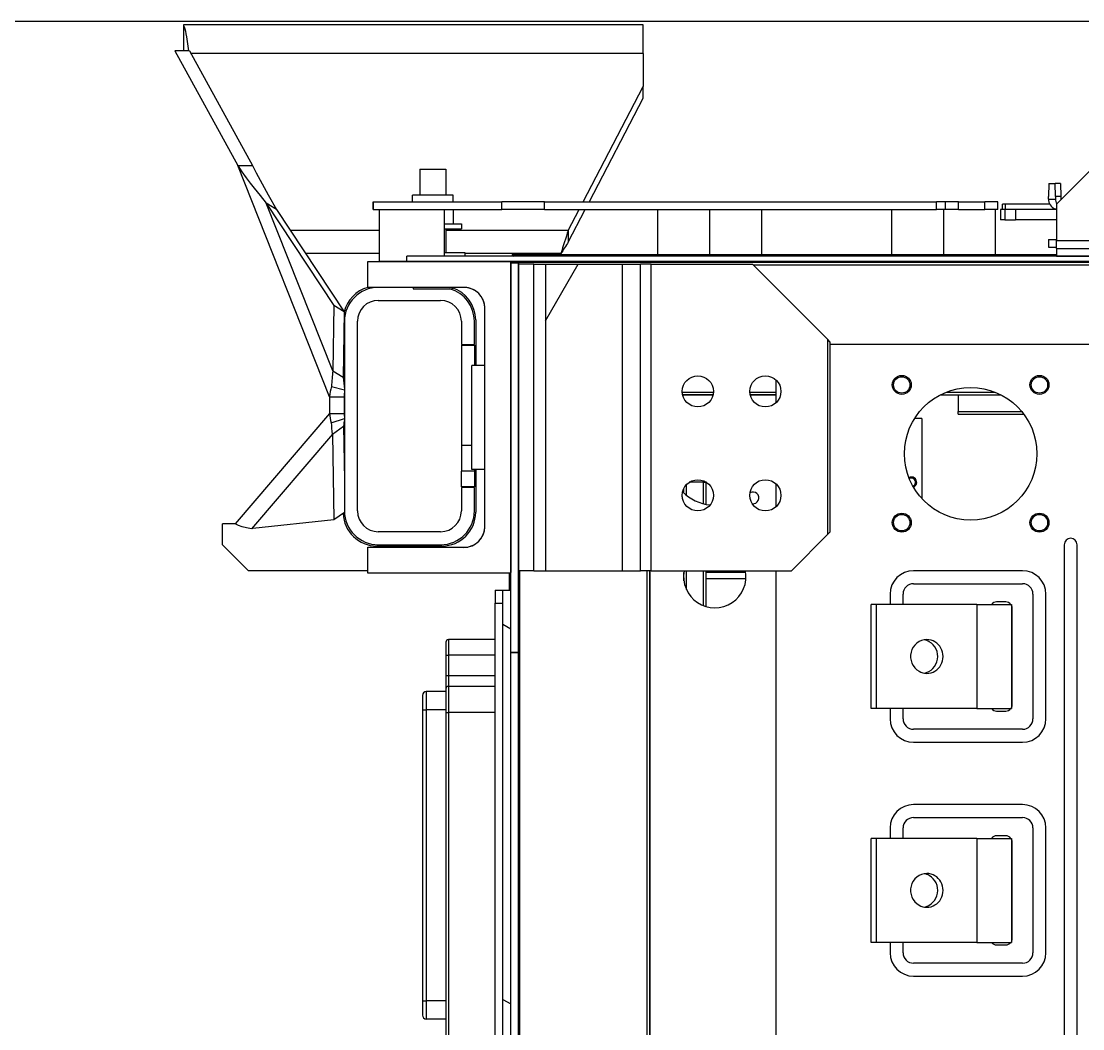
# Model space of a CAD drawing. Extents: x 39751 to 116307, y -36149 to -14965.
# Drawn here: x 101658.3 to 102066.8, y -20787.7 to -20400 of the extents above; entities that cross this region are included whole.
import ezdxf

# ---------------------------------------------------------------- set-up
doc = ezdxf.new("R2010")
doc.units = 0
doc.header["$LTSCALE"] = 1500
doc.layers.add('AM_0', color=7, linetype='Continuous', lineweight=30)

# ---------------------------------------------------------------- blocks, each defined once
blk = doc.blocks.new('A$C5DCE4107')
at = {"color": 7, "ltscale": 0.177}
blk.add_line((180.23, 587.91), (3.23, 587.91), dxfattribs=at)
at = {"color": 7, "ltscale": 0.000177765}
blk.add_line((3.23, 587.91), (3.23, 587.73), dxfattribs=at)
at = {"color": 7, "ltscale": 0.009823}
blk.add_line((3.23, 587.73), (3.23, 577.91), dxfattribs=at)
at = {"color": 7, "ltscale": 0.011045}
blk.add_line((180.23, 576.86), (180.23, 587.91), dxfattribs=at)
at = {"color": 7, "ltscale": 0.005638}
for p, q in [((5.64, 577.91), (0, 577.91)), ((24.14, 533.81), (29.77, 533.81)), ((59.51, 444.84), (65.15, 444.84)), ((59.51, 438.44), (65.15, 438.44))]:
    blk.add_line(p, q, dxfattribs=at)
at = {"color": 7, "ltscale": 0.05027}
for p, q in [((0, 577.91), (24.14, 533.81)), ((5.64, 577.91), (29.77, 533.81))]:
    blk.add_line(p, q, dxfattribs=at)
at = {"color": 7, "ltscale": 0.174025}
blk.add_line((180.23, 576.86), (6.21, 576.86), dxfattribs=at)
at = {"color": 7, "ltscale": 0.01267}
blk.add_line((180.23, 576.86), (180.23, 564.19), dxfattribs=at)
at = {"color": 7, "ltscale": 0.049946}
blk.add_line((157.14, 519.9), (180.23, 564.19), dxfattribs=at)
at = {"color": 7, "ltscale": 0.004478}
for p, q in [((180.23, 559.71), (180.23, 564.19)), ((151.38, 508.86), (151.38, 504.38))]:
    blk.add_line(p, q, dxfattribs=at)
at = {"color": 7, "ltscale": 0.044894}
blk.add_line((159.48, 519.91), (180.23, 559.71), dxfattribs=at)
at = {"color": 7, "ltscale": 0.028284}
blk.add_line((339.23, 518.91), (359.23, 538.91), dxfattribs=at)
at = {"color": 7, "ltscale": 0.095739}
blk.add_line((59.51, 444.84), (24.14, 533.81), dxfattribs=at)
at = {"color": 7, "ltscale": 0.002603}
blk.add_line((94.23, 532.4), (96.84, 532.4), dxfattribs=at)
at = {"color": 7, "ltscale": 0.01}
for p, q in [((94.23, 532.4), (94.23, 522.41)), ((104.23, 532.4), (104.23, 522.41)), ((74.23, 486.91), (74.23, 496.91)), ((74.23, 486.91), (74.23, 496.91)), ((110.23, 426.15), (110.23, 416.16)), ((105.23, 333.41), (105.23, 323.41))]:
    blk.add_line(p, q, dxfattribs=at)
at = {"color": 7, "ltscale": 0.007397}
blk.add_line((96.84, 532.4), (104.23, 532.4), dxfattribs=at)
at = {"color": 7, "ltscale": 0.005001}
for p, q in [((336.28, 526.9), (336.17, 521.91)), ((338.91, 521.91), (338.8, 526.9)), ((340.8, 526.9), (340.91, 521.91))]:
    blk.add_line(p, q, dxfattribs=at)
at = {"color": 7, "ltscale": 0.002518}
blk.add_line((336.28, 526.9), (338.8, 526.9), dxfattribs=at)
at = {"color": 7, "ltscale": 0.001999}
blk.add_line((340.8, 526.9), (338.8, 526.9), dxfattribs=at)
at = {"color": 7, "ltscale": 0.004705}
for p, q in [((39.13, 516.87), (35.13, 519.35)), ((60.78, 454.84), (64.78, 452.36))]:
    blk.add_line(p, q, dxfattribs=at)
at = {"color": 7, "ltscale": 0.069422}
blk.add_line((60.78, 454.84), (35.13, 519.35), dxfattribs=at)
at = {"color": 7, "ltscale": 0.047228}
for p, q in [((35.13, 519.35), (61.15, 479.93)), ((39.13, 516.87), (65.15, 477.46))]:
    blk.add_line(p, q, dxfattribs=at)
at = {"color": 7, "ltscale": 0.049589}
for p, q in [((76.23, 519.9), (125.82, 519.9)), ((76.23, 516.91), (125.82, 516.91))]:
    blk.add_line(p, q, dxfattribs=at)
at = {"color": 7, "ltscale": 0.003}
for p, q in [((76.23, 519.9), (76.23, 516.91)), ((76.23, 516.91), (76.23, 519.9)), ((125.82, 516.91), (125.82, 519.9)), ((142.21, 516.91), (142.21, 519.9)), ((293.12, 516.91), (293.12, 519.9)), ((296.59, 516.91), (296.59, 519.9)), ((301.55, 516.91), (301.55, 519.9)), ((311.73, 516.91), (311.73, 519.9)), ((316.73, 516.91), (316.73, 519.9)), ((336.23, 505.41), (339.23, 505.41)), ((336.23, 505.41), (336.23, 502.41)), ((336.23, 502.41), (339.23, 502.41)), ((339.23, 501.9), (339.23, 498.9)), ((132.23, 496.4), (129.23, 496.4)), ((129.23, 496.4), (132.23, 496.4)), ((126.23, 370.41), (129.23, 370.41)), ((129.23, 346.4), (132.23, 346.4)), ((132.23, 346.4), (129.23, 346.4))]:
    blk.add_line(p, q, dxfattribs=at)
at = {"color": 7, "ltscale": 0.0078}
for p, q in [((99.23, 522.41), (91.43, 522.41)), ((107.03, 522.41), (99.23, 522.41)), ((103.73, 500.4), (111.53, 500.4))]:
    blk.add_line(p, q, dxfattribs=at)
at = {"color": 7, "ltscale": 0.0025}
for p, q in [((91.43, 519.9), (91.43, 522.41)), ((107.03, 519.9), (107.03, 522.41))]:
    blk.add_line(p, q, dxfattribs=at)
at = {"color": 7, "ltscale": 0.009235}
for p, q in [((135.06, 519.9), (125.82, 519.9)), ((135.06, 516.91), (125.82, 516.91))]:
    blk.add_line(p, q, dxfattribs=at)
at = {"color": 7, "ltscale": 0.007148}
for p, q in [((142.21, 519.9), (135.06, 519.9)), ((142.21, 516.91), (135.06, 516.91))]:
    blk.add_line(p, q, dxfattribs=at)
at = {"color": 7, "ltscale": 0.150912}
for p, q in [((142.21, 519.9), (293.12, 519.9)), ((142.21, 516.91), (293.12, 516.91))]:
    blk.add_line(p, q, dxfattribs=at)
at = {"color": 7, "ltscale": 0.002691}
for p, q in [((295.81, 519.9), (293.12, 519.9)), ((295.81, 516.91), (293.12, 516.91))]:
    blk.add_line(p, q, dxfattribs=at)
at = {"color": 7, "ltscale": 0.00077858}
for p, q in [((296.59, 519.9), (295.81, 519.9)), ((296.59, 516.91), (295.81, 516.91))]:
    blk.add_line(p, q, dxfattribs=at)
at = {"color": 7, "ltscale": 0.001649}
for p, q in [((298.24, 519.9), (296.59, 519.9)), ((298.24, 516.91), (296.59, 516.91))]:
    blk.add_line(p, q, dxfattribs=at)
at = {"color": 7, "ltscale": 0.003315}
for p, q in [((301.55, 519.9), (298.24, 519.9)), ((301.55, 516.91), (298.24, 516.91))]:
    blk.add_line(p, q, dxfattribs=at)
at = {"color": 7, "ltscale": 0.010184}
for p, q in [((301.55, 519.9), (311.73, 519.9)), ((301.55, 516.91), (311.73, 516.91))]:
    blk.add_line(p, q, dxfattribs=at)
at = {"color": 7, "ltscale": 0.003535}
for p, q in [((315.27, 519.9), (311.73, 519.9)), ((315.27, 516.91), (311.73, 516.91))]:
    blk.add_line(p, q, dxfattribs=at)
at = {"color": 7, "ltscale": 0.001464}
for p, q in [((316.73, 519.9), (315.27, 519.9)), ((316.73, 516.91), (315.27, 516.91))]:
    blk.add_line(p, q, dxfattribs=at)
at = {"color": 7, "ltscale": 0.001147}
for p, q in [((319.68, 518.91), (318.54, 518.91)), ((319.68, 516.91), (318.54, 516.91))]:
    blk.add_line(p, q, dxfattribs=at)
at = {"color": 7, "ltscale": 0.002}
for p, q in [((318.54, 516.91), (318.54, 518.91)), ((319.68, 516.91), (319.68, 518.91)), ((340.91, 521.91), (338.91, 521.91)), ((110.23, 511.4), (110.23, 509.41)), ((89.23, 496.91), (89.23, 498.9))]:
    blk.add_line(p, q, dxfattribs=at)
at = {"color": 7, "ltscale": 0.017017}
blk.add_line((336.7, 518.91), (319.68, 518.91), dxfattribs=at)
at = {"color": 7, "ltscale": 0.001}
for p, q in [((336.17, 520.91), (336.17, 521.91)), ((338.91, 521.91), (338.91, 520.91)), ((340.91, 521.91), (340.91, 520.91)), ((129.77, 499.63), (130.77, 499.63)), ((104.23, 345.41), (105.23, 345.41)), ((105.23, 337.41), (104.23, 337.41)), ((104.23, 323.41), (105.23, 323.41))]:
    blk.add_line(p, q, dxfattribs=at)
at = {"color": 7, "ltscale": 0.002745}
blk.add_line((336.17, 520.91), (338.91, 520.91), dxfattribs=at)
at = {"color": 7, "ltscale": 0.014}
blk.add_line((339.23, 518.91), (339.23, 504.91), dxfattribs=at)
at = {"color": 7, "ltscale": 0.02}
blk.add_line((78.73, 496.91), (78.73, 516.91), dxfattribs=at)
blk.add_line((78.73, 496.91), (78.73, 516.91), dxfattribs=at)
blk.add_line((78.73, 496.91), (78.73, 516.91), dxfattribs=at)
blk.add_line((78.73, 496.91), (78.73, 516.91), dxfattribs=at)
blk.add_line((78.73, 496.91), (78.73, 516.91), dxfattribs=at)
blk.add_line((78.73, 496.91), (78.73, 516.91), dxfattribs=at)
at = {"color": 7, "ltscale": 0.018}
for p, q in [((103.73, 498.9), (103.73, 516.91)), ((123.23, 351.41), (105.23, 351.41)), ((123.23, 345.41), (105.23, 345.41)), ((123.23, 337.41), (105.23, 337.41)), ((123.23, 333.41), (105.23, 333.41)), ((123.23, 323.41), (105.23, 323.41))]:
    blk.add_line(p, q, dxfattribs=at)
at = {"color": 7, "ltscale": 0.0055}
for p, q in [((107.23, 511.4), (107.23, 516.91)), ((95.23, 329.91), (95.23, 324.41)), ((95.23, 212.41), (95.23, 206.91))]:
    blk.add_line(p, q, dxfattribs=at)
at = {"color": 7, "ltscale": 0.009073}
blk.add_line((151.38, 508.86), (155.58, 516.91), dxfattribs=at)
at = {"color": 7, "ltscale": 0.014123}
blk.add_line((151.38, 504.38), (157.91, 516.91), dxfattribs=at)
at = {"color": 7, "ltscale": 0.017279}
for p, q in [((185.73, 516.91), (185.73, 499.63)), ((205.73, 516.91), (205.73, 499.63)), ((205.73, 516.91), (205.73, 499.63)), ((225.73, 516.91), (225.73, 499.63)), ((275.73, 516.91), (275.73, 499.63)), ((295.73, 516.91), (295.73, 499.63)), ((295.73, 516.91), (295.73, 499.63)), ((315.73, 516.91), (315.73, 499.63))]:
    blk.add_line(p, q, dxfattribs=at)
at = {"color": 7, "ltscale": 0.001679}
for p, q in [((319.44, 516.91), (317.77, 516.91)), ((319.44, 512.9), (317.77, 512.9))]:
    blk.add_line(p, q, dxfattribs=at)
at = {"color": 7, "ltscale": 0.004}
for p, q in [((317.77, 516.91), (317.77, 512.9)), ((319.44, 516.91), (319.44, 512.9)), ((323.53, 516.91), (323.53, 512.9)), ((114.24, 426.15), (110.23, 426.15)), ((275.23, 368.91), (275.23, 364.91)), ((280.23, 364.91), (280.23, 368.91)), ((105.23, 337.41), (105.23, 333.41)), ((275.23, 324.91), (275.23, 320.91)), ((280.23, 320.91), (280.23, 324.91)), ((275.23, 278.91), (275.23, 274.91)), ((280.23, 274.91), (280.23, 278.91)), ((275.23, 234.91), (275.23, 230.9)), ((280.23, 230.9), (280.23, 234.91))]:
    blk.add_line(p, q, dxfattribs=at)
at = {"color": 7, "ltscale": 0.019551}
blk.add_line((339.24, 516.91), (319.68, 516.91), dxfattribs=at)
at = {"color": 7, "ltscale": 0.0065}
for p, q in [((103.73, 511.4), (110.23, 511.4)), ((103.73, 509.41), (110.23, 509.41)), ((301.37, 445.63), (301.37, 439.13)), ((128.77, 370.41), (128.77, 376.91))]:
    blk.add_line(p, q, dxfattribs=at)
at = {"color": 7, "ltscale": 0.00409}
blk.add_line((319.44, 512.9), (323.53, 512.9), dxfattribs=at)
at = {"color": 7, "ltscale": 0.015701}
blk.add_line((339.24, 512.9), (323.53, 512.9), dxfattribs=at)
at = {"color": 7, "ltscale": 0.034314}
blk.add_line((78.73, 508.86), (44.42, 508.86), dxfattribs=at)
at = {"color": 7, "ltscale": 0.009}
for p, q in [((104.23, 509.41), (104.23, 500.4)), ((110.23, 473.9), (110.23, 464.91)), ((115.23, 464.91), (115.23, 473.9)), ((110.23, 409.91), (110.23, 400.91)), ((115.23, 400.91), (115.23, 409.91)), ((104.23, 332.4), (104.23, 323.41))]:
    blk.add_line(p, q, dxfattribs=at)
at = {"color": 7, "ltscale": 0.047145}
blk.add_line((151.38, 508.86), (104.24, 508.86), dxfattribs=at)
at = {"color": 7}
for p, q in [((339.23, 504.91), (1419.23, 504.91)), ((1669.23, 498.9), (89.23, 498.9)), ((339.23, 501.9), (1419.23, 501.9)), ((339.23, 498.9), (1419.23, 498.9)), ((1669.23, 496.91), (89.23, 496.91))]:
    blk.add_line(p, q, dxfattribs=at)
at = {"color": 7, "ltscale": 0.003001}
for p, q in [((339.23, 501.9), (339.23, 504.91)), ((123.23, 370.41), (126.24, 370.41)), ((123.23, 365.41), (126.24, 365.41))]:
    blk.add_line(p, q, dxfattribs=at)
at = {"color": 7, "ltscale": 0.028402}
blk.add_line((78.73, 499.91), (50.33, 499.91), dxfattribs=at)
at = {"color": 7, "ltscale": 0.001501}
blk.add_line((111.53, 500.4), (111.53, 498.9), dxfattribs=at)
at = {"color": 7, "ltscale": 0.036991}
blk.add_line((148.53, 499.91), (111.53, 499.91), dxfattribs=at)
at = {"color": 7, "ltscale": 0.001019}
for q in [(130.49, 498.9), (130.49, 498.91)]:
    blk.add_line((129.77, 499.63), q, dxfattribs=at)
at = {"color": 7, "ltscale": 0.000721741}
for p, q in [((129.77, 499.63), (129.77, 498.9)), ((130.77, 499.63), (130.77, 498.9))]:
    blk.add_line(p, q, dxfattribs=at)
at = {"color": 7, "ltscale": 7.62939e-07}
blk.add_line((129.77, 499.63), (129.77, 499.63), dxfattribs=at)
at = {"color": 7, "ltscale": 0.208468}
blk.add_line((130.77, 499.63), (339.23, 499.63), dxfattribs=at)
at = {"color": 7, "ltscale": 0.000288478}
blk.add_line((148.53, 499.91), (148.46, 499.63), dxfattribs=at)
at = {"color": 7, "ltscale": 3.07551e-06}
blk.add_line((148.53, 499.91), (148.53, 499.91), dxfattribs=at)
at = {"color": 7, "ltscale": 0.0545}
for p, q in [((74.23, 496.91), (128.73, 496.91)), ((74.23, 496.91), (128.73, 496.91)), ((128.73, 376.9), (74.23, 376.9)), ((128.73, 376.9), (74.23, 376.9))]:
    blk.add_line(p, q, dxfattribs=at)
at = {"color": 7, "ltscale": 0.0105}
blk.add_line((89.23, 496.91), (78.73, 496.91), dxfattribs=at)
at = {"color": 7, "ltscale": 2.25196e-05}
for p, q in [((128.73, 496.91), (128.76, 496.9)), ((128.76, 376.91), (128.73, 376.9))]:
    blk.add_line(p, q, dxfattribs=at)
at = {"color": 7, "ltscale": 2.25584e-05}
for p, q in [((128.76, 496.9), (128.78, 496.9)), ((128.78, 376.91), (128.76, 376.91))]:
    blk.add_line(p, q, dxfattribs=at)
at = {"color": 7, "ltscale": 2.22433e-05}
for p, q in [((128.78, 496.9), (128.8, 496.9)), ((128.91, 496.87), (128.93, 496.86)), ((128.8, 376.91), (128.78, 376.91)), ((128.93, 376.95), (128.91, 376.94)), ((129.18, 377.17), (129.16, 377.15))]:
    blk.add_line(p, q, dxfattribs=at)
at = {"color": 7, "ltscale": 2.24517e-05}
for p, q in [((128.8, 496.9), (128.82, 496.9)), ((128.82, 376.91), (128.8, 376.91))]:
    blk.add_line(p, q, dxfattribs=at)
at = {"color": 7, "ltscale": 2.25938e-05}
for p, q in [((128.82, 496.9), (128.85, 496.89)), ((129.22, 496.52), (129.23, 496.49)), ((128.85, 376.92), (128.82, 376.91)), ((129.23, 377.32), (129.22, 377.29))]:
    blk.add_line(p, q, dxfattribs=at)
at = {"color": 7, "ltscale": 2.239e-05}
for p, q in [((128.85, 496.89), (128.87, 496.89)), ((129.23, 496.49), (129.23, 496.47)), ((128.87, 376.92), (128.85, 376.92)), ((129.23, 377.34), (129.23, 377.32))]:
    blk.add_line(p, q, dxfattribs=at)
at = {"color": 7, "ltscale": 2.22171e-05}
blk.add_line((128.87, 496.89), (128.89, 496.88), dxfattribs=at)
at = {"color": 7, "ltscale": 2.26838e-05}
for p, q in [((128.89, 496.88), (128.91, 496.87)), ((129.2, 496.58), (129.21, 496.56))]:
    blk.add_line(p, q, dxfattribs=at)
at = {"color": 7, "ltscale": 2.25422e-05}
for p, q in [((128.93, 496.86), (128.95, 496.86)), ((128.95, 376.95), (128.93, 376.95))]:
    blk.add_line(p, q, dxfattribs=at)
at = {"color": 7, "ltscale": 2.21778e-05}
for p, q in [((128.95, 496.86), (128.97, 496.85)), ((129.18, 496.64), (129.19, 496.62)), ((129.23, 496.45), (129.23, 496.43)), ((129.13, 377.09), (129.11, 377.08)), ((129.19, 377.19), (129.18, 377.17)), ((129.23, 377.38), (129.23, 377.36))]:
    blk.add_line(p, q, dxfattribs=at)
at = {"color": 7, "ltscale": 2.29009e-05}
for p, q in [((128.97, 496.85), (128.99, 496.83)), ((129.16, 496.66), (129.18, 496.64))]:
    blk.add_line(p, q, dxfattribs=at)
at = {"color": 7, "ltscale": 2.23249e-05}
for p, q in [((128.99, 496.83), (129.01, 496.82)), ((129.01, 496.82), (129.03, 496.81)), ((129.21, 496.56), (129.22, 496.54)), ((129.01, 376.99), (128.99, 376.98)), ((129.22, 377.27), (129.21, 377.25))]:
    blk.add_line(p, q, dxfattribs=at)
at = {"color": 7, "ltscale": 2.25842e-05}
blk.add_line((129.03, 496.81), (129.05, 496.8), dxfattribs=at)
at = {"color": 7, "ltscale": 2.24679e-05}
for p, q in [((129.05, 496.8), (129.06, 496.78)), ((129.06, 377.03), (129.05, 377.01))]:
    blk.add_line(p, q, dxfattribs=at)
at = {"color": 7, "ltscale": 2.2403e-05}
for p, q in [((129.06, 496.78), (129.08, 496.77)), ((129.08, 377.04), (129.06, 377.03))]:
    blk.add_line(p, q, dxfattribs=at)
at = {"color": 7, "ltscale": 2.26581e-05}
for p, q in [((129.08, 496.77), (129.1, 496.75)), ((129.1, 377.06), (129.08, 377.04))]:
    blk.add_line(p, q, dxfattribs=at)
at = {"color": 7, "ltscale": 2.18639e-05}
blk.add_line((129.1, 496.75), (129.11, 496.73), dxfattribs=at)
at = {"color": 7, "ltscale": 2.27607e-05}
for p, q in [((129.11, 496.73), (129.13, 496.72)), ((129.22, 496.54), (129.22, 496.52)), ((129.22, 377.29), (129.22, 377.27))]:
    blk.add_line(p, q, dxfattribs=at)
at = {"color": 7, "ltscale": 2.22825e-05}
blk.add_line((129.13, 496.72), (129.14, 496.7), dxfattribs=at)
at = {"color": 7, "ltscale": 2.22204e-05}
for p, q in [((129.14, 496.7), (129.15, 496.68)), ((129.15, 377.13), (129.14, 377.11))]:
    blk.add_line(p, q, dxfattribs=at)
at = {"color": 7, "ltscale": 2.2442e-05}
for p, q in [((129.15, 496.68), (129.16, 496.66)), ((129.16, 377.15), (129.15, 377.13))]:
    blk.add_line(p, q, dxfattribs=at)
at = {"color": 7, "ltscale": 2.26999e-05}
for p, q in [((129.19, 496.62), (129.19, 496.6)), ((129.19, 377.21), (129.19, 377.19))]:
    blk.add_line(p, q, dxfattribs=at)
at = {"color": 7, "ltscale": 2.21022e-05}
blk.add_line((129.19, 496.6), (129.2, 496.58), dxfattribs=at)
at = {"color": 7, "ltscale": 2.22858e-05}
for p, q in [((129.23, 496.47), (129.23, 496.45)), ((129.23, 377.36), (129.23, 377.34))]:
    blk.add_line(p, q, dxfattribs=at)
at = {"color": 7, "ltscale": 2.28914e-05}
for p, q in [((129.23, 496.43), (129.23, 496.4)), ((129.23, 377.41), (129.23, 377.38))]:
    blk.add_line(p, q, dxfattribs=at)
at = {"color": 7, "ltscale": 0.15}
for p, q in [((129.23, 346.4), (129.23, 496.4)), ((129.23, 346.4), (129.23, 496.4)), ((132.23, 346.4), (132.23, 496.4)), ((132.23, 496.4), (132.23, 346.4))]:
    blk.add_line(p, q, dxfattribs=at)
at = {"color": 7, "ltscale": 0.118999}
blk.add_line((129.23, 496.4), (129.23, 377.41), dxfattribs=at)
blk.add_line((129.23, 496.4), (129.23, 377.41), dxfattribs=at)
at = {"color": 7, "ltscale": 0.000499725}
for p, q in [((129.77, 496.4), (129.77, 496.9)), ((130.77, 496.4), (130.77, 496.9)), ((91.73, 486.9), (91.73, 486.4)), ((106.73, 486.9), (106.73, 486.4))]:
    blk.add_line(p, q, dxfattribs=at)
at = {"color": 7, "ltscale": 0.000394899}
blk.add_line((131.77, 496.63), (131.49, 496.91), dxfattribs=at)
blk.add_line((131.77, 496.63), (131.49, 496.91), dxfattribs=at)
at = {"color": 7, "ltscale": 0.000312629}
blk.add_line((131.99, 496.4), (131.77, 496.63), dxfattribs=at)
blk.add_line((131.99, 496.4), (131.77, 496.63), dxfattribs=at)
at = {"color": 7, "ltscale": 0.261}
blk.add_line((131.77, 496.63), (392.77, 496.63), dxfattribs=at)
at = {"color": 7, "ltscale": 0.000221252}
blk.add_line((131.77, 496.4), (131.77, 496.63), dxfattribs=at)
at = {"color": 7, "ltscale": 0.000357945}
blk.add_line((132.49, 495.91), (132.23, 496.16), dxfattribs=at)
blk.add_line((132.49, 495.91), (132.23, 496.16), dxfattribs=at)
at = {"color": 7, "ltscale": 0.005936}
for p, q in [((138.17, 495.91), (132.23, 495.91)), ((138.17, 377.91), (132.23, 377.91))]:
    blk.add_line(p, q, dxfattribs=at)
at = {"color": 7, "ltscale": 0.004418}
for p, q in [((138.17, 495.91), (142.59, 495.91)), ((138.17, 377.91), (142.59, 377.91))]:
    blk.add_line(p, q, dxfattribs=at)
at = {"color": 7, "ltscale": 0.118}
for p, q in [((138.17, 377.91), (138.17, 495.91)), ((142.59, 495.91), (142.59, 377.91)), ((172.12, 495.91), (172.12, 377.91)), ((179.17, 377.91), (179.17, 495.91)), ((183.23, 377.91), (183.23, 495.91))]:
    blk.add_line(p, q, dxfattribs=at)
at = {"color": 7, "ltscale": 0.029529}
for p, q in [((142.59, 495.91), (172.12, 495.91)), ((142.59, 377.91), (172.12, 377.91))]:
    blk.add_line(p, q, dxfattribs=at)
at = {"color": 7, "ltscale": 0.025298}
blk.add_line((142.59, 474), (155.24, 495.91), dxfattribs=at)
at = {"color": 7, "ltscale": 0.007053}
for p, q in [((172.12, 495.91), (179.17, 495.91)), ((172.12, 377.91), (179.17, 377.91))]:
    blk.add_line(p, q, dxfattribs=at)
at = {"color": 7, "ltscale": 0.004064}
for p, q in [((183.23, 495.91), (179.17, 495.91)), ((183.23, 377.91), (179.17, 377.91))]:
    blk.add_line(p, q, dxfattribs=at)
at = {"color": 7, "ltscale": 0.039}
blk.add_line((183.23, 495.91), (222.23, 495.91), dxfattribs=at)
at = {"color": 7, "ltscale": 0.041012}
blk.add_line((222.23, 495.91), (251.23, 466.91), dxfattribs=at)
at = {"color": 7, "ltscale": 0.170253}
blk.add_line((222.51, 495.63), (392.77, 495.63), dxfattribs=at)
at = {"color": 7, "ltscale": 0.037}
for p, q in [((111.23, 486.91), (74.23, 486.91)), ((111.23, 486.91), (74.23, 486.91)), ((74.23, 386.91), (111.23, 386.91)), ((74.23, 386.91), (111.23, 386.91)), ((322.23, 326.41), (322.23, 363.41)), ((322.23, 236.4), (322.23, 273.41))]:
    blk.add_line(p, q, dxfattribs=at)
at = {"color": 7, "ltscale": 0.003904}
blk.add_line((91.73, 486.4), (95.64, 486.4), dxfattribs=at)
at = {"color": 7, "ltscale": 0.011096}
blk.add_line((95.64, 486.4), (106.73, 486.4), dxfattribs=at)
at = {"color": 7, "ltscale": 0.000359061}
blk.add_line((111.59, 486.9), (111.23, 486.91), dxfattribs=at)
at = {"color": 7, "ltscale": 0.000359031}
for p, q in [((111.95, 486.87), (111.59, 486.9)), ((111.59, 386.91), (111.95, 386.94))]:
    blk.add_line(p, q, dxfattribs=at)
at = {"color": 7, "ltscale": 0.000358874}
blk.add_line((112.31, 486.83), (111.95, 486.87), dxfattribs=at)
at = {"color": 7, "ltscale": 0.000359231}
blk.add_line((112.66, 486.78), (112.31, 486.83), dxfattribs=at)
at = {"color": 7, "ltscale": 0.000358952}
blk.add_line((113.01, 486.7), (112.66, 486.78), dxfattribs=at)
at = {"color": 7, "ltscale": 0.000358793}
for p, q in [((113.36, 486.62), (113.01, 486.7)), ((114.05, 486.4), (113.71, 486.51)), ((119.03, 480.69), (118.95, 481.03)), ((118.95, 392.78), (119.03, 393.12)), ((113.01, 387.11), (113.36, 387.19)), ((113.71, 387.3), (114.05, 387.42))]:
    blk.add_line(p, q, dxfattribs=at)
at = {"color": 7, "ltscale": 0.00035939}
blk.add_line((113.71, 486.51), (113.36, 486.62), dxfattribs=at)
at = {"color": 7, "ltscale": 0.00035879}
for p, q in [((114.38, 486.26), (114.05, 486.4)), ((114.05, 387.42), (114.38, 387.55))]:
    blk.add_line(p, q, dxfattribs=at)
at = {"color": 7, "ltscale": 0.000359179}
for p, q in [((114.71, 486.11), (114.38, 486.26)), ((114.38, 387.55), (114.71, 387.7))]:
    blk.add_line(p, q, dxfattribs=at)
at = {"color": 7, "ltscale": 0.000358946}
blk.add_line((115.03, 485.95), (114.71, 486.11), dxfattribs=at)
at = {"color": 7, "ltscale": 0.000359125}
blk.add_line((115.34, 485.77), (115.03, 485.95), dxfattribs=at)
at = {"color": 7, "ltscale": 0.000358908}
for p, q in [((115.64, 485.58), (115.34, 485.77)), ((115.34, 388.04), (115.64, 388.23))]:
    blk.add_line(p, q, dxfattribs=at)
at = {"color": 7, "ltscale": 0.000359144}
for p, q in [((115.94, 485.38), (115.64, 485.58)), ((117.91, 483.31), (117.71, 483.61)), ((118.72, 481.72), (118.59, 482.05)), ((115.64, 388.23), (115.94, 388.43)), ((117.71, 390.2), (117.91, 390.5)), ((118.59, 391.76), (118.72, 392.09))]:
    blk.add_line(p, q, dxfattribs=at)
at = {"color": 7, "ltscale": 0.000359048}
for p, q in [((116.22, 485.16), (115.94, 485.38)), ((115.94, 388.43), (116.22, 388.65))]:
    blk.add_line(p, q, dxfattribs=at)
at = {"color": 7, "ltscale": 0.000359088}
for p, q in [((116.5, 484.93), (116.22, 485.16)), ((116.22, 388.65), (116.5, 388.88))]:
    blk.add_line(p, q, dxfattribs=at)
at = {"color": 7, "ltscale": 0.000358862}
for p, q in [((116.76, 484.69), (116.5, 484.93)), ((116.5, 388.88), (116.76, 389.12))]:
    blk.add_line(p, q, dxfattribs=at)
at = {"color": 7, "ltscale": 0.000359024}
for p, q in [((117.02, 484.43), (116.76, 484.69)), ((116.76, 389.12), (117.02, 389.38))]:
    blk.add_line(p, q, dxfattribs=at)
at = {"color": 7, "ltscale": 0.000358837}
for p, q in [((117.26, 484.17), (117.02, 484.43)), ((117.02, 389.38), (117.26, 389.64))]:
    blk.add_line(p, q, dxfattribs=at)
at = {"color": 7, "ltscale": 0.000358844}
blk.add_line((117.49, 483.89), (117.26, 484.17), dxfattribs=at)
at = {"color": 7, "ltscale": 0.000359352}
blk.add_line((117.71, 483.61), (117.49, 483.89), dxfattribs=at)
at = {"color": 7, "ltscale": 0.000358788}
for p, q in [((118.1, 483.01), (117.91, 483.31)), ((117.91, 390.5), (118.1, 390.8))]:
    blk.add_line(p, q, dxfattribs=at)
at = {"color": 7, "ltscale": 0.000358936}
blk.add_line((118.28, 482.7), (118.1, 483.01), dxfattribs=at)
at = {"color": 7, "ltscale": 0.000359459}
blk.add_line((118.44, 482.38), (118.28, 482.7), dxfattribs=at)
at = {"color": 7, "ltscale": 0.000358674}
for p, q in [((118.59, 482.05), (118.44, 482.38)), ((118.44, 391.43), (118.59, 391.76))]:
    blk.add_line(p, q, dxfattribs=at)
at = {"color": 7, "ltscale": 0.025097}
for p, q in [((61.15, 479.93), (60.78, 454.84)), ((65.15, 477.46), (64.78, 452.36))]:
    blk.add_line(p, q, dxfattribs=at)
at = {"color": 7, "ltscale": 0.004704}
blk.add_line((65.15, 477.46), (61.15, 479.93), dxfattribs=at)
at = {"color": 7, "ltscale": 0.024}
for p, q in [((78.23, 481.91), (102.23, 481.91)), ((102.23, 392.91), (78.23, 392.91)), ((78.23, 387.9), (102.23, 387.9))]:
    blk.add_line(p, q, dxfattribs=at)
at = {"color": 7, "ltscale": 0.000358919}
for p, q in [((118.84, 481.38), (118.72, 481.72)), ((118.72, 392.09), (118.84, 392.43))]:
    blk.add_line(p, q, dxfattribs=at)
at = {"color": 7, "ltscale": 0.00035928}
for p, q in [((118.95, 481.03), (118.84, 481.38)), ((118.84, 392.43), (118.95, 392.78))]:
    blk.add_line(p, q, dxfattribs=at)
at = {"color": 7, "ltscale": 0.000359029}
for p, q in [((119.11, 480.33), (119.03, 480.69)), ((119.03, 393.12), (119.11, 393.48))]:
    blk.add_line(p, q, dxfattribs=at)
at = {"color": 7, "ltscale": 0.000359171}
for p, q in [((119.16, 479.98), (119.11, 480.33)), ((119.11, 393.48), (119.16, 393.83))]:
    blk.add_line(p, q, dxfattribs=at)
at = {"color": 7, "ltscale": 0.000358537}
for p, q in [((119.2, 479.62), (119.16, 479.98)), ((119.16, 393.83), (119.2, 394.19))]:
    blk.add_line(p, q, dxfattribs=at)
at = {"color": 7, "ltscale": 0.000359386}
for p, q in [((119.23, 479.26), (119.2, 479.62)), ((119.2, 394.19), (119.23, 394.55))]:
    blk.add_line(p, q, dxfattribs=at)
at = {"color": 7, "ltscale": 0.00035868}
for p, q in [((119.23, 478.91), (119.23, 479.26)), ((119.23, 394.55), (119.23, 394.9))]:
    blk.add_line(p, q, dxfattribs=at)
at = {"color": 7, "ltscale": 0.084}
blk.add_line((119.23, 394.9), (119.23, 478.91), dxfattribs=at)
blk.add_line((119.23, 394.9), (119.23, 478.91), dxfattribs=at)
at = {"color": 7, "ltscale": 0.017501}
blk.add_line((115.73, 474.41), (115.73, 456.9), dxfattribs=at)
at = {"color": 7, "ltscale": 0.073}
for p, q in [((65.23, 473.9), (65.23, 400.91)), ((70.23, 400.91), (70.23, 473.9)), ((252.23, 392.91), (252.23, 465.91))]:
    blk.add_line(p, q, dxfattribs=at)
at = {"color": 7, "ltscale": 0.075}
blk.add_line((251.23, 391.91), (251.23, 466.91), dxfattribs=at)
at = {"color": 7, "ltscale": 0.001414}
for p, q in [((252.23, 465.91), (251.23, 466.91)), ((252.23, 392.91), (251.23, 391.91))]:
    blk.add_line(p, q, dxfattribs=at)
at = {"color": 7, "ltscale": 0.005}
for p, q in [((110.23, 464.91), (115.23, 464.91)), ((110.23, 464.66), (115.23, 464.66)), ((119.23, 456.91), (114.23, 456.91)), ((119.23, 416.91), (114.23, 416.91)), ((115.23, 416.16), (110.23, 416.16)), ((115.23, 410.16), (110.23, 410.16)), ((115.23, 409.91), (110.23, 409.91)), ((123.23, 370.41), (123.23, 365.41)), ((104.23, 350.4), (104.23, 345.41)), ((104.23, 337.41), (104.23, 332.4))]:
    blk.add_line(p, q, dxfattribs=at)
at = {"color": 7, "ltscale": 0.0385}
blk.add_line((110.23, 464.66), (110.23, 426.15), dxfattribs=at)
at = {"color": 7, "ltscale": 0.007751}
blk.add_line((115.23, 464.66), (115.23, 456.9), dxfattribs=at)
at = {"color": 7, "ltscale": 0.124}
blk.add_line((376.23, 464.91), (252.24, 464.91), dxfattribs=at)
at = {"color": 7, "ltscale": 0.04}
for p, q in [((114.23, 416.91), (114.23, 456.91)), ((119.23, 416.91), (119.23, 456.91)), ((267.98, 324.91), (267.98, 364.91)), ((270.06, 324.91), (270.06, 364.91)), ((308.64, 364.91), (308.64, 324.91)), ((321.98, 364.91), (321.98, 324.91)), ((267.98, 234.91), (267.98, 274.91)), ((267.98, 234.91), (267.98, 274.91)), ((270.06, 234.91), (270.06, 274.91)), ((270.06, 234.91), (270.06, 274.91)), ((308.64, 274.91), (308.64, 234.91)), ((308.64, 274.91), (308.64, 234.91)), ((321.98, 274.91), (321.98, 234.91)), ((321.98, 274.91), (321.98, 234.91))]:
    blk.add_line(p, q, dxfattribs=at)
at = {"color": 7, "ltscale": 0.008945}
for p, q in [((231.23, 451.38), (231.23, 442.43)), ((231.23, 411.38), (231.23, 402.43))]:
    blk.add_line(p, q, dxfattribs=at)
at = {"color": 7, "ltscale": 0.005154}
blk.add_line((60.25, 448.78), (65.23, 447.47), dxfattribs=at)
at = {"color": 7, "ltscale": 0.011987}
blk.add_line((195.24, 446.63), (207.23, 446.63), dxfattribs=at)
at = {"color": 7, "ltscale": 0.011724}
for p, q in [((207.1, 445.63), (195.37, 445.63)), ((195.37, 445.63), (207.1, 445.63))]:
    blk.add_line(p, q, dxfattribs=at)
at = {"color": 7, "ltscale": 0.009993}
blk.add_line((221.24, 446.63), (231.23, 446.63), dxfattribs=at)
at = {"color": 7, "ltscale": 0.009862}
for p, q in [((231.23, 445.63), (221.37, 445.63)), ((221.37, 445.63), (231.23, 445.63))]:
    blk.add_line(p, q, dxfattribs=at)
at = {"color": 7, "ltscale": 0.023153}
blk.add_line((294.66, 445.63), (317.81, 445.63), dxfattribs=at)
at = {"color": 7, "ltscale": 0.018716}
blk.add_line((296.88, 446.63), (315.59, 446.63), dxfattribs=at)
at = {"color": 7, "ltscale": 0.006407}
for p, q in [((59.51, 444.84), (59.51, 438.44)), ((65.15, 444.84), (65.15, 438.44))]:
    blk.add_line(p, q, dxfattribs=at)
at = {"color": 7, "ltscale": 0.055962}
blk.add_line((59.51, 438.44), (23.14, 395.91), dxfattribs=at)
at = {"color": 7, "ltscale": 0.024537}
blk.add_line((301.37, 439.13), (325.91, 439.13), dxfattribs=at)
at = {"color": 7, "ltscale": 0.000999451}
blk.add_line((301.37, 438.13), (301.37, 439.13), dxfattribs=at)
at = {"color": 7, "ltscale": 0.025321}
blk.add_line((301.37, 438.13), (326.69, 438.13), dxfattribs=at)
at = {"color": 7, "ltscale": 0.005329}
blk.add_line((60.15, 434.82), (65.23, 436.43), dxfattribs=at)
at = {"color": 7, "ltscale": 0.005274}
blk.add_line((60.56, 430.49), (64.87, 433.53), dxfattribs=at)
at = {"color": 7, "ltscale": 0.020615}
blk.add_line((64.87, 433.53), (65.23, 412.92), dxfattribs=at)
at = {"color": 7, "ltscale": 0.002864}
blk.add_line((287.48, 436.43), (284.62, 436.43), dxfattribs=at)
at = {"color": 7, "ltscale": 0.030804}
blk.add_line((287.48, 436.43), (287.48, 405.63), dxfattribs=at)
at = {"color": 7, "ltscale": 0.047928}
blk.add_line((60.56, 430.49), (29.41, 394.07), dxfattribs=at)
at = {"color": 7, "ltscale": 0.033066}
blk.add_line((60.56, 430.49), (61.14, 397.43), dxfattribs=at)
at = {"color": 7, "ltscale": 0.000749969}
blk.add_line((115.23, 416.91), (115.23, 416.16), dxfattribs=at)
at = {"color": 7, "ltscale": 0.016499}
blk.add_line((115.73, 416.91), (115.73, 400.41), dxfattribs=at)
at = {"color": 7, "ltscale": 0.006}
for p, q in [((110.23, 410.16), (110.23, 416.16)), ((115.23, 416.16), (115.23, 410.16)), ((105.23, 351.41), (105.23, 345.41))]:
    blk.add_line(p, q, dxfattribs=at)
at = {"color": 7, "ltscale": 0.001819}
blk.add_line((195.88, 407.79), (195.88, 409.6), dxfattribs=at)
at = {"color": 7, "ltscale": 0.004014}
blk.add_line((196.83, 406.96), (196.83, 410.98), dxfattribs=at)
at = {"color": 7, "ltscale": 0.005469}
blk.add_line((203.42, 411.93), (197.96, 411.93), dxfattribs=at)
at = {"color": 7, "ltscale": 0.006556}
blk.add_line((204.51, 411.93), (197.96, 411.93), dxfattribs=at)
at = {"color": 7, "ltscale": 0.008257}
blk.add_line((203.42, 403.67), (203.42, 411.93), dxfattribs=at)
at = {"color": 7, "ltscale": 0.000952911}
blk.add_line((203.42, 411.93), (204.38, 411.93), dxfattribs=at)
at = {"color": 7, "ltscale": 0.008472}
blk.add_line((204.38, 403.46), (204.38, 411.93), dxfattribs=at)
at = {"color": 7, "ltscale": 0.031347}
blk.add_line((61.14, 397.43), (29.97, 394.13), dxfattribs=at)
at = {"color": 7, "ltscale": 0.00502}
blk.add_line((65.25, 400.32), (61.14, 397.43), dxfattribs=at)
at = {"color": 7, "ltscale": 0.008}
for p, q in [((18.23, 387.9), (18.23, 395.91)), ((104.23, 345.41), (104.23, 337.41)), ((105.23, 345.41), (105.23, 337.41))]:
    blk.add_line(p, q, dxfattribs=at)
at = {"color": 7, "ltscale": 0.01254}
blk.add_line((23.14, 395.91), (18.23, 395.91), dxfattribs=at)
at = {"color": 7, "ltscale": 0.000564668}
blk.add_line((29.97, 394.13), (29.41, 394.07), dxfattribs=at)
at = {"color": 7, "ltscale": 0.00035943}
blk.add_line((117.26, 389.64), (117.49, 389.92), dxfattribs=at)
at = {"color": 7, "ltscale": 0.000358745}
blk.add_line((117.49, 389.92), (117.71, 390.2), dxfattribs=at)
at = {"color": 7, "ltscale": 0.0003596}
blk.add_line((118.1, 390.8), (118.28, 391.11), dxfattribs=at)
at = {"color": 7, "ltscale": 0.000358779}
blk.add_line((118.28, 391.11), (118.44, 391.43), dxfattribs=at)
at = {"color": 7, "ltscale": 0.019799}
blk.add_line((251.23, 391.91), (237.23, 377.91), dxfattribs=at)
at = {"color": 7, "ltscale": 0.014142}
blk.add_line((28.23, 377.91), (18.23, 387.9), dxfattribs=at)
at = {"color": 7, "ltscale": 0.010001}
blk.add_line((74.23, 376.9), (74.23, 386.91), dxfattribs=at)
blk.add_line((74.23, 376.9), (74.23, 386.91), dxfattribs=at)
at = {"color": 7, "ltscale": 0.025}
blk.add_line((102.73, 387.41), (77.73, 387.41), dxfattribs=at)
at = {"color": 7, "ltscale": 0.000359044}
blk.add_line((111.23, 386.91), (111.59, 386.91), dxfattribs=at)
at = {"color": 7, "ltscale": 0.000358959}
blk.add_line((111.95, 386.94), (112.31, 386.98), dxfattribs=at)
at = {"color": 7, "ltscale": 0.000359112}
blk.add_line((112.31, 386.98), (112.66, 387.03), dxfattribs=at)
at = {"color": 7, "ltscale": 0.000359105}
blk.add_line((112.66, 387.03), (113.01, 387.11), dxfattribs=at)
at = {"color": 7, "ltscale": 0.00035917}
blk.add_line((113.36, 387.19), (113.71, 387.3), dxfattribs=at)
at = {"color": 7, "ltscale": 0.000359292}
blk.add_line((114.71, 387.7), (115.03, 387.86), dxfattribs=at)
at = {"color": 7, "ltscale": 0.000358748}
blk.add_line((115.03, 387.86), (115.34, 388.04), dxfattribs=at)
at = {"color": 7, "ltscale": 0.246}
for p, q in [((342.23, 387.9), (342.23, 141.91)), ((347.23, 141.91), (347.23, 387.9))]:
    blk.add_line(p, q, dxfattribs=at)
at = {"color": 7, "ltscale": 0.046001}
blk.add_line((74.24, 377.91), (28.23, 377.91), dxfattribs=at)
at = {"color": 7, "ltscale": 2.24387e-05}
for p, q in [((128.89, 376.93), (128.87, 376.92)), ((128.91, 376.94), (128.89, 376.93))]:
    blk.add_line(p, q, dxfattribs=at)
at = {"color": 7, "ltscale": 2.25293e-05}
for p, q in [((128.97, 376.97), (128.95, 376.95)), ((128.99, 376.98), (128.97, 376.97))]:
    blk.add_line(p, q, dxfattribs=at)
at = {"color": 7, "ltscale": 2.27511e-05}
blk.add_line((129.03, 377), (129.01, 376.99), dxfattribs=at)
at = {"color": 7, "ltscale": 2.21285e-05}
blk.add_line((129.05, 377.01), (129.03, 377), dxfattribs=at)
at = {"color": 7, "ltscale": 2.2429e-05}
blk.add_line((129.11, 377.08), (129.1, 377.06), dxfattribs=at)
at = {"color": 7, "ltscale": 2.28882e-05}
blk.add_line((129.14, 377.11), (129.13, 377.09), dxfattribs=at)
at = {"color": 7, "ltscale": 2.2815e-05}
blk.add_line((129.2, 377.23), (129.19, 377.21), dxfattribs=at)
at = {"color": 7, "ltscale": 2.19668e-05}
blk.add_line((129.21, 377.25), (129.2, 377.23), dxfattribs=at)
at = {"color": 7, "ltscale": 0.245}
blk.add_line((132.77, 132.9), (132.77, 377.91), dxfattribs=at)
at = {"color": 7, "ltscale": 0.247}
for p, q in [((181.77, 130.9), (181.77, 377.91)), ((182.77, 130.9), (182.77, 377.91))]:
    blk.add_line(p, q, dxfattribs=at)
at = {"color": 7, "ltscale": 0.246999}
blk.add_line((182.77, 377.9), (182.77, 130.9), dxfattribs=at)
at = {"color": 7, "ltscale": 0.054}
blk.add_line((183.23, 377.91), (237.23, 377.91), dxfattribs=at)
at = {"color": 7, "ltscale": 0.003238}
blk.add_line((195.88, 374.01), (195.88, 377.24), dxfattribs=at)
at = {"color": 7, "ltscale": 0.007217}
blk.add_line((196.83, 370.69), (196.83, 377.91), dxfattribs=at)
at = {"color": 7, "ltscale": 0.013466}
blk.add_line((203.42, 364.44), (203.42, 377.91), dxfattribs=at)
at = {"color": 7, "ltscale": 0.013791}
blk.add_line((204.38, 364.11), (204.38, 377.91), dxfattribs=at)
at = {"color": 7, "ltscale": 0.015262}
blk.add_line((204.38, 377.38), (219.64, 377.38), dxfattribs=at)
at = {"color": 7, "ltscale": 0.287999}
blk.add_line((231.23, 377.9), (231.23, 89.91), dxfattribs=at)
at = {"color": 7, "ltscale": 0.042}
for p, q in [((326.23, 377.91), (284.23, 377.91)), ((284.23, 372.91), (326.23, 372.91)), ((326.23, 316.91), (284.23, 316.91)), ((284.23, 311.91), (326.23, 311.91)), ((326.23, 287.9), (284.23, 287.9)), ((284.23, 282.91), (326.23, 282.91)), ((326.23, 226.9), (284.23, 226.9)), ((284.23, 221.91), (326.23, 221.91))]:
    blk.add_line(p, q, dxfattribs=at)
at = {"color": 7, "ltscale": 0.015367}
blk.add_line((204.38, 374.88), (219.74, 374.88), dxfattribs=at)
at = {"color": 7, "ltscale": 0.228}
for p, q in [((126.23, 142.41), (126.23, 370.41)), ((129.23, 142.41), (129.23, 370.41))]:
    blk.add_line(p, q, dxfattribs=at)
at = {"color": 7, "ltscale": 0.048}
for p, q in [((330.23, 368.91), (330.23, 320.91)), ((335.23, 320.91), (335.23, 368.91)), ((330.23, 278.91), (330.23, 230.9)), ((335.23, 230.9), (335.23, 278.91))]:
    blk.add_line(p, q, dxfattribs=at)
at = {"color": 7, "ltscale": 0.218}
blk.add_line((123.23, 147.41), (123.23, 365.41), dxfattribs=at)
at = {"color": 7, "ltscale": 0.002071}
for p, q in [((270.06, 364.91), (267.98, 364.91)), ((270.06, 324.91), (267.98, 324.91)), ((270.06, 274.91), (267.98, 274.91)), ((270.06, 274.91), (267.98, 274.91)), ((270.06, 234.91), (267.98, 234.91)), ((270.06, 234.91), (267.98, 234.91))]:
    blk.add_line(p, q, dxfattribs=at)
at = {"color": 7, "ltscale": 0.038588}
for p, q in [((308.64, 364.91), (270.06, 364.91)), ((308.64, 324.91), (270.06, 324.91)), ((308.64, 274.91), (270.06, 274.91)), ((308.64, 274.91), (270.06, 274.91)), ((308.64, 234.91), (270.06, 234.91)), ((308.64, 234.91), (270.06, 234.91))]:
    blk.add_line(p, q, dxfattribs=at)
at = {"color": 7, "ltscale": 0.013342}
for p, q in [((308.64, 364.91), (321.98, 364.91)), ((308.64, 324.91), (321.98, 324.91)), ((308.64, 274.91), (321.98, 274.91)), ((308.64, 274.91), (321.98, 274.91)), ((308.64, 234.91), (321.98, 234.91)), ((308.64, 234.91), (321.98, 234.91))]:
    blk.add_line(p, q, dxfattribs=at)
at = {"color": 7, "ltscale": 0.0035}
for p, q in [((319.73, 365.91), (316.23, 365.91)), ((316.23, 323.9), (319.73, 323.9)), ((319.73, 275.91), (316.23, 275.91)), ((316.23, 233.91), (319.73, 233.91))]:
    blk.add_line(p, q, dxfattribs=at)
at = {"color": 7, "ltscale": 0.003464}
for p, q in [((126.23, 357.3), (129.23, 355.57)), ((126.23, 212.96), (129.23, 211.23))]:
    blk.add_line(p, q, dxfattribs=at)
at = {"color": 7, "ltscale": 0.18}
blk.add_line((132.23, 166.41), (132.23, 346.4), dxfattribs=at)
at = {"color": 7, "ltscale": 0.0075}
for p, q in [((104.23, 331.41), (96.73, 331.41)), ((104.23, 324.41), (96.73, 324.41)), ((104.23, 212.41), (96.73, 212.41)), ((104.23, 205.41), (96.73, 205.41))]:
    blk.add_line(p, q, dxfattribs=at)
at = {"color": 7, "ltscale": 0.007}
for p, q in [((96.73, 331.41), (96.73, 324.41)), ((96.73, 212.41), (96.73, 205.41))]:
    blk.add_line(p, q, dxfattribs=at)
at = {"color": 7, "ltscale": 0.0015}
for p, q in [((95.23, 324.41), (96.73, 324.41)), ((95.23, 212.41), (96.73, 212.41))]:
    blk.add_line(p, q, dxfattribs=at)
at = {"color": 7, "ltscale": 0.112}
for p, q in [((95.23, 324.41), (95.23, 212.41)), ((96.73, 324.41), (96.73, 212.41))]:
    blk.add_line(p, q, dxfattribs=at)
at = {"color": 7, "ltscale": 0.132}
for p, q in [((104.23, 323.41), (104.23, 191.41)), ((105.23, 323.41), (105.23, 191.41))]:
    blk.add_line(p, q, dxfattribs=at)
at = {"color": 7}
for points in [[(3.23, 587.73), (3.39, 587.48), (3.53, 587.15), (3.76, 586.42), (3.98, 585.52), (4.2, 584.45), (4.4, 583.27), (4.66, 581.58), (5.14, 577.91)], [(24.14, 533.81), (25.75, 531.42), (27.45, 529.04), (28.91, 527.09), (30.42, 525.14), (32.73, 522.26), (35.13, 519.35)], [(29.77, 533.81), (31.22, 531), (32.72, 528.19), (35.84, 522.55), (39.13, 516.87)], [(29.41, 394.07), (27.56, 394.41), (25.89, 394.84), (24.41, 395.35), (23.14, 395.91)]]:
    blk.add_lwpolyline(points, dxfattribs=at)
for centre, radius in [((201.23, 446.91), 6), ((227.23, 446.91), 6), ((279.73, 449.41), 3.65), ((279.73, 449.41), 3.15), ((332.73, 449.41), 3.65), ((332.73, 449.41), 3.15), ((306.23, 422.91), 25.5), ((201.23, 406.91), 6), ((227.23, 406.91), 6), ((279.73, 396.4), 3.65), ((279.73, 396.4), 3.15), ((332.73, 396.4), 3.65), ((332.73, 396.4), 3.15)]:
    blk.add_circle(centre, radius, dxfattribs=at)
for centre, radius, start, end in [((340.08, 520.65), 3.73, 248.0381, 256.9035), ((426.06, 416.43), 289.82, 161.4023, 163.2605), ((238.02, 446.03), 104.46, 146.0395, 148.9522), ((128.73, 496.4), 0.5, 0, 90), ((77.73, 474.41), 13, 105.6181, 166.1588), ((78.23, 473.9), 13, 90, 180), ((102.23, 473.9), 13, 0, 74.0572), ((102.73, 474.41), 13, 0, 72.0785), ((111.23, 478.91), 8, 0, 90), ((78.23, 473.9), 8, 90, 180), ((102.23, 473.9), 8, 0, 90), ((109.77, 447.46), 49.53, 171.4323, 178.4764), ((134.65, 456.68), 70, 183.5379, 187.3709), ((76.77, 443.63), 17.3, 162.7099, 175.9889), ((79.98, 445.53), 14.84, 173.3073, 182.6547), ((73.4, 439.05), 13.91, 182.5102, 197.6707), ((73.35, 438.15), 8.2, 177.976, 188.5289), ((84.72, 434.92), 24.57, 180.2231, 190.3851), ((90.19, 431.11), 25.43, 168.861, 174.5468), ((283.48, 411.93), 2, 291.1635, 120.3339), ((283.38, 411.93), 1.65, 292.5776, 118.7335), ((193.07, 405.93), 2.25, 359.8203, 13.9069), ((207.77, 420.63), 17.5, 224.9847, 264.1047), ((222.47, 405.93), 2.25, 262.2954, 120.9196), ((78.23, 400.91), 13, 180, 270), ((78.23, 400.91), 8, 180, 270), ((102.23, 400.91), 13, 270, 0), ((102.23, 400.91), 8, 270, 0), ((102.73, 400.41), 13, 270, 0), ((77.73, 400.41), 13, 181.9405, 270), ((111.23, 394.9), 8, 270, 0), ((344.73, 387.9), 2.5, 0, 180), ((128.73, 377.41), 0.5, 270, 0), ((207.77, 375.63), 12, 169.0533, 10.9487), ((284.23, 368.91), 9, 90, 180), ((326.23, 368.91), 9, 0, 90), ((284.23, 368.91), 4, 90, 180), ((326.23, 368.91), 4, 0, 90), ((316.23, 363.41), 2.5, 90, 143.1302), ((319.73, 363.41), 2.5, 36.8698, 90), ((319.73, 363.41), 2.5, 0, 25.8407), ((105.23, 350.4), 1, 90, 180), ((96.73, 329.91), 1.5, 90, 180), ((105.23, 332.4), 1, 90, 180), ((316.23, 326.41), 2.5, 216.8699, 270), ((319.73, 326.41), 2.5, 270, 323.1297), ((319.73, 326.41), 2.5, 334.1593, 0), ((284.23, 320.91), 9, 180, 270), ((284.23, 320.91), 4, 180, 270), ((326.23, 320.91), 9, 270, 0), ((326.23, 320.91), 4, 270, 0), ((284.23, 278.91), 9, 90, 180), ((326.23, 278.91), 9, 0, 90), ((284.23, 278.91), 4, 90, 180), ((326.23, 278.91), 4, 0, 90), ((316.23, 273.41), 2.5, 90, 143.131), ((319.73, 273.41), 2.5, 36.8698, 90), ((319.73, 273.41), 2.5, 0, 25.8407), ((316.23, 236.4), 2.5, 216.8699, 270), ((319.73, 236.4), 2.5, 270, 323.1294), ((319.73, 236.4), 2.5, 334.1593, 0), ((284.23, 230.9), 9, 180, 270), ((284.23, 230.9), 4, 180, 270), ((326.23, 230.9), 9, 270, 0), ((326.23, 230.9), 4, 270, 0), ((96.73, 206.91), 1.5, 180, 270)]:
    blk.add_arc(centre, radius, start, end, dxfattribs=at)
for centre, major_axis, ratio, start_param, end_param in [((340.16, 520.91), (0, -4), 0.999743, 4.712389, 5.903912), ((342.91, 520.91), (0, -4), 0.999743, 4.712389, 5.197049), ((342.91, 520.91), (0, -2), 0.999743, 4.712389, 4.863863), ((289.37, 344.9), (0, 6.5), 0.965926, 6.283155, 8.924778), ((289.37, 344.9), (0, 6.5), 0.965926, 3.141562, 6.283155), ((287.3, 344.9), (0, -6.5), 0.965926, 2.641593, 2.975998), ((287.3, 344.9), (0, -6.5), 0.965926, 0.165591, 2.641593), ((289.37, 344.9), (0, 6.5), 0.965926, 2.641593, 3.141562), ((289.37, 254.91), (0, 6.5), 0.965926, 6.283155, 8.924778), ((289.37, 254.91), (0, 6.5), 0.965926, 6.283155, 8.924778), ((287.3, 254.91), (0, -6.5), 0.965926, 2.641593, 2.975998), ((287.3, 254.91), (0, -6.5), 0.965926, 2.641593, 2.975998), ((287.3, 254.91), (0, -6.5), 0.965926, 0.165591, 2.641593), ((287.3, 254.91), (0, -6.5), 0.965926, 0.165591, 2.641593), ((289.37, 254.91), (0, 6.5), 0.965926, 3.141562, 6.283155), ((289.37, 254.91), (0, 6.5), 0.965926, 3.141562, 6.283155), ((289.37, 254.91), (0, 6.5), 0.965926, 2.641593, 3.141562), ((289.37, 254.91), (0, 6.5), 0.965926, 2.641593, 3.141562)]:
    blk.add_ellipse(centre, major_axis=major_axis, ratio=ratio, start_param=start_param, end_param=end_param, dxfattribs=at)

msp = doc.modelspace()

# ---------------------------------------------------------------- linework, layer by layer
msp.add_line((90775.67, -20400.01), (112815.67, -20400.01))

# ---------------------------------------------------------------- block references
at = {"layer": 'AM_0'}
msp.add_blockref('A$C5DCE4107', (101717.44, -20989.34), dxfattribs=at)

doc.saveas('drawing.dxf')
